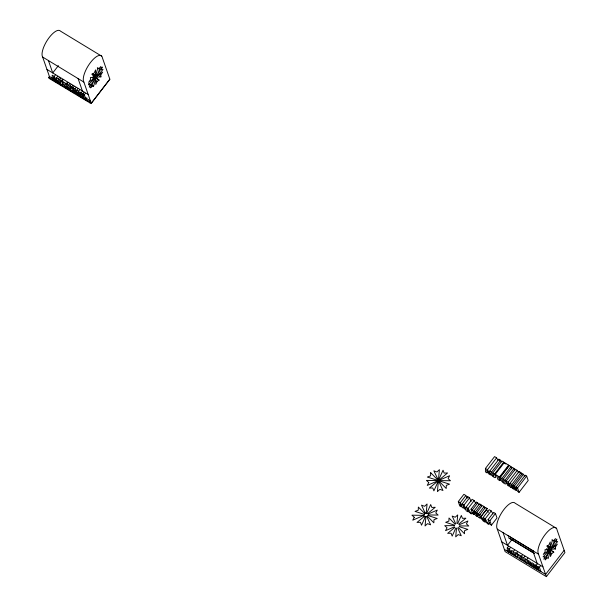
<?xml version="1.0" encoding="UTF-8"?>
<svg xmlns="http://www.w3.org/2000/svg" width="607" height="607" viewBox="0 0 607 607"><rect width="100%" height="100%" fill="white"/><g stroke="black" fill="none" stroke-linecap="round" stroke-linejoin="round"><path stroke-width="0.91" d="M475.934 503.651L474.173 500.57L472.094 499.311L466.039 507.171L466.032 510.684L467.754 511.731L467.709 510.965L471.199 513.826L472.299 512.391M493.005 514.023L491.245 510.942L489.166 509.683L483.142 517.505L483.142 521.011L484.856 522.058L484.811 521.292L488.301 524.152L489.401 522.733M485.433 468.452L485.433 471.912L487.125 472.944L487.08 472.185L488.271 472.906L488.87 473.999L490.524 475L487.482 469.689L485.433 468.452L494.568 456.601L496.609 457.837L497.915 460.114M507.293 547.772L507.285 551.232L508.977 552.256L508.939 551.505L510.13 552.226L510.722 553.318L512.376 554.32L509.334 549.009L507.293 547.772L508.431 546.285M77.764 88.789L76.748 90.102L76.672 92.074L74.896 88.979L72.969 87.81L73.986 86.49M471.017 501.587L469.606 497.801L467.724 496.655L462.147 503.893L462.071 505.889L460.265 502.748L458.315 501.564L463.892 494.326L465.842 495.517L467.2 497.869M467.671 497.99L467.724 496.655M521.785 474.864L520.95 472.618L519.099 471.495L509.963 483.347L509.895 485.319L508.112 482.224L506.185 481.055L515.32 469.203L517.247 470.372L518.583 472.694M519.053 472.807L519.099 471.495M425.909 516.936L425.059 525.95L427.548 523.651L430.613 524.827L426.918 516.724M426.235 512.862L427.07 504.007L424.581 506.314L421.516 505.138L425.15 513.105C419.649 521.231 435.158 513.772 425.166 513.097M438.368 480.6L439.422 469.674L436.934 471.98L433.868 470.804L438.535 480.577M97.31 67.946L98.759 68.826L100.853 66.489L97.181 74.858L102.196 66.998L101.46 69.722L103.046 69.441L97.241 76.065L94.351 74.304M546.414 548.872L548.842 550.344L548.781 550.845L543.075 556.885L544.669 556.596L543.933 559.328L549.289 551.467L546.861 549.988M551.793 539.919L553.409 540.905L555.496 538.568L551.831 546.937L556.847 539.077L556.111 541.801L557.696 541.52L551.892 548.144L549.464 546.672M57.551 76.512L56.534 77.825L58.31 78.902C58.151 81.991 62.885 86.255 59.562 79.669L60.579 78.349M92.074 85.617L93.524 86.498L95.701 78.713L92.81 76.952M547.112 548.827L550.352 550.792L548.167 558.577L547.302 557.575L545.207 559.912L549.289 551.467M88.569 83.637L90.018 84.517L89.282 87.249L94.639 79.388L90.557 87.833L92.651 85.496L93.524 86.498M92.75 77.385L94.191 78.265L94.131 78.773L88.432 84.805L90.018 84.517M438.33 480.645L443.049 470.22L444.149 473.096L447.571 472.959L429.369 488.104L432.791 487.967L433.884 490.851L438.603 480.425M426.903 512.945L430.704 504.554L431.797 507.429L435.219 507.293L427.791 513.469M425.302 516.853L421.531 525.184L420.439 522.301L417.017 522.437L424.376 516.322M94.26 76.474L99.123 80.094L97.158 81.414L95.785 84.426L95.701 78.713M548.652 548.402L553.774 552.173L551.809 553.493L550.435 556.505L550.352 550.792M92.772 73.788L95.671 75.541L95.587 69.896L94.214 72.916L92.249 74.229C97.135 77.127 94.389 77.666 90.382 77.559L90.534 79.487L88.622 82.347L94.191 78.265M97.241 76.065L102.689 72.066L100.785 74.927L100.937 76.854L96.801 77.165L96.43 77.795M551.892 548.144L557.34 544.145L555.435 547.006L555.58 548.933L551.452 549.244L551.08 549.874M476.7 512.672L478.255 517.126L480.076 518.234C478.331 513.545 481.45 520.29 483.309 520.191L480.858 516.785L487.224 508.499L485.448 507.422L479.158 515.593L478.521 513.772L476.7 512.672L482.246 505.479L484.067 506.579L484.697 508.4L485.448 507.422M480.858 516.785L487.224 508.499M479.158 515.593L479.902 514.615L481.685 515.692M90.83 102.044L90.102 102.985L48.985 78.303L48.681 77.408L49.41 76.467L42.649 57.05A15.903 5.835 -58.7 0 1 48.014 39.167A15.903 5.835 -58.7 0 1 60.48 31.132L101.718 56.178M58.371 65.639L52.741 72.946L48.431 60.563M54.266 76.444L52.217 75.207L52.217 78.667L53.909 79.692L53.864 78.94L57.308 81.755L54.266 76.444L55.275 75.131M58.31 78.902L59.327 77.59M56.534 77.825C55.427 81.133 65.89 89.07 61.345 80.746L62.362 79.434M59.918 82.81L60.935 81.497M67.582 86.065L66.565 87.378L64.759 86.285L63.485 82.613L61.99 81.141L63.007 79.821M67.536 83.144L66.52 84.456L66.269 83.736L67.278 82.423M70.951 84.646L69.934 85.966L71.717 87.044C76.262 95.375 65.799 87.438 66.907 84.123L67.923 82.81M69.934 85.966C73.257 92.552 68.523 88.288 68.682 85.2L69.699 83.887M71.717 87.044L72.734 85.731M70.291 89.115L71.307 87.795M74.896 88.979L75.905 87.658M81.285 94.389L80.268 95.709L78.599 91.232L79.616 89.912M83.857 92.484L82.84 93.804L83.576 95.914L81.179 92.795L82.195 91.475M86.869 97.78L85.853 99.093L84.32 94.7L85.337 93.387M81.179 92.795L79.912 92.029L81.444 96.414L82.977 97.348L83.994 96.035M90.102 102.985L89.669 101.741L90.397 100.792L85.572 97.932M109.852 79.206L91.27 103.311L83.887 82.097A15.903 5.835 -58.7 0 1 90.534 62.453A15.903 5.835 -58.7 0 1 102.462 57.984L109.852 79.206L91.262 103.289L89.646 102.302M460.265 502.748L465.842 495.517M487.482 469.689L496.609 457.837M504.227 463.657L503.696 462.139L501.913 461.062L492.778 472.914L494.561 473.999C499.106 482.322 488.643 474.386 489.75 471.078L498.886 459.218L500.661 460.296L501.215 461.889M458.315 501.564L459.727 505.935L461.039 506.731L460.121 503.818L462.177 507.422L463.323 508.12L463.247 505.737L464.431 508.795L465.721 509.577L464.029 505.032L469.606 497.801M492.778 472.914C496.101 479.5 491.367 475.235 491.526 472.155L500.661 460.296M471.199 513.826L468.111 508.431L474.173 500.57M494.561 473.999L503.696 462.139M499.781 480.63L497.975 479.53L496.701 475.858L495.206 474.386L504.341 462.534L508.62 465.129L508.871 465.85L499.736 477.701L498.499 476.958L499.781 480.63L500.919 479.143M475.228 513.15L474.12 514.584L472.565 513.643L471.009 509.182L476.541 502.012L479.28 504.69M481.632 506.511L481.017 504.728L479.507 503.818L473.984 510.988L474.727 513.135L472.292 509.963L477.823 502.793M499.736 477.701L499.485 476.981L508.62 465.129M514.857 470.713L514.068 468.437L512.285 467.36L503.15 479.211L504.933 480.296C509.478 488.62 499.015 480.683 500.122 477.375L509.258 465.516L511.033 466.593L511.86 468.983M478.141 514.926L477.041 516.36L475.486 511.898L481.017 504.728M503.15 479.211C506.473 485.797 501.739 481.533 501.898 478.453L511.033 466.593M478.521 513.772L484.067 506.579M504.933 480.296L514.068 468.437M508.112 482.224L517.247 470.372M488.301 524.152L485.221 518.765L491.245 510.942M514.63 487.474L513.484 488.954L511.815 484.477L520.95 472.618M506.185 481.055L507.573 485.365L508.871 486.146L507.96 483.278L509.994 486.829L511.124 487.512L512.262 486.032M513.127 485.274L514.395 486.04L516.792 489.166L516.056 487.049L525.192 475.198L526.671 476.093L528.204 480.486L519.068 492.345L517.854 491.602L515.404 488.316L516.193 490.593L514.66 489.667L513.127 485.274L522.263 473.422L524.964 476.063M488.058 519.607L493.62 512.384L495.441 513.492L496.996 517.953L491.427 525.176L489.606 524.069L488.058 519.607L489.879 520.715L491.427 525.176M514.395 486.04L523.53 474.188M489.879 520.715L495.441 513.492M519.068 492.345L517.543 487.952L526.671 476.093M512.005 539.486L507.498 545.329L503.082 532.643M509.334 549.009L510.472 547.529M513.385 551.467L511.61 550.39C510.495 553.698 520.965 561.634 516.42 553.311L514.637 552.233C517.953 558.819 513.219 554.555 513.385 551.467L514.524 549.988M516.42 553.311L517.559 551.831M521.337 556.3L517.058 553.705L518.553 555.177L519.835 558.85L521.633 559.942L520.358 556.27L521.588 557.021L521.337 556.3L522.483 554.821M523.75 557.765L521.982 556.687C520.867 560.003 531.337 567.94 526.793 559.608L525.002 558.531C528.325 565.117 523.591 560.853 523.75 557.765L524.896 556.285M526.793 559.608L527.931 558.129M536.482 566.786L535.344 568.273L533.674 563.789L531.815 562.666L531.747 564.639L529.964 561.543L528.044 560.375L529.433 564.677L530.723 565.466L529.82 562.59L531.846 566.149L532.976 566.832L534.122 565.352M536.247 565.36L534.987 564.593L536.512 568.979L538.045 569.912L537.256 567.636L539.714 570.921L540.92 571.657L539.395 567.264L537.908 566.369L538.652 568.478L536.247 565.36L537.392 563.873M539.395 567.264L540.534 565.785M564.161 550.306L545.579 574.412L504.341 549.365M546.361 576.65L564.935 552.545L557.112 530.063A15.903 5.835 -58.7 0 0 545.177 534.532A15.903 5.835 -58.7 0 0 538.53 554.176L546.361 576.65L505.123 551.604L497.3 529.129A15.903 5.835 -58.7 0 1 502.657 511.246A15.903 5.835 -58.7 0 1 515.131 503.211L556.369 528.257M95.671 75.541L97.886 67.825L98.759 68.826M547.082 545.655L550.314 547.62L552.537 539.904L553.409 540.905M548.842 550.344L543.273 554.426L545.177 551.566L545.033 549.639C549.039 549.737 551.786 549.206 546.892 546.308L548.857 544.995L550.23 541.975L550.314 547.62M428.155 514.03L437.275 510.077L435.765 512.968L438.11 515.077L428.307 514.956M423.997 514.281L415.021 511.398L418.261 510.191L418.36 507.065L424.627 513.446M428.117 515.578L437.192 518.499L433.952 519.706L433.853 522.832L427.503 516.375M49.41 76.467L55.836 80.283M57.445 81.232L60.662 83.144M62.271 84.1L64.676 85.526M66.284 86.482L67.893 87.438M72.719 90.299L76.732 92.689M48.681 77.408L89.669 101.741M99.336 74.046L100.785 74.927M98.038 75.101L100.937 76.854M95.898 74.593L97.348 75.473M91.74 74.092L96.801 77.165M92.765 75.207L94.935 76.528M93.341 76.581L99.123 80.094M92.37 77.339L95.261 79.092M92.894 78.432L94.358 79.335M95.716 80.534L97.158 81.414M91.202 84.623L92.651 85.496M42.649 57.05L83.887 82.097M46.959 69.426L88.197 94.472M59.562 79.669L61.345 80.746M61.99 81.141L66.269 83.736M66.907 84.123L68.682 85.2M76.748 90.102L78.599 91.232M82.84 93.804L84.32 94.7M66.52 84.456L65.283 83.713L66.565 87.378M80.268 95.709L79.001 94.935L77.833 91.923L77.908 94.267L76.778 93.584L74.744 90.026L75.655 92.901L74.358 92.112L72.969 87.81M85.853 99.093L84.639 98.357L82.18 95.071L82.977 97.348M52.452 79.714L54.076 80.723M55.685 81.679L58.12 83.174M60.541 84.631L62.164 85.633M64.585 87.082L71.057 91.035M72.665 91.991L75.101 93.493M76.71 94.449L88.038 101.346M504.592 463.255L505.836 464.006M489.75 471.078L491.526 472.155M495.206 474.386L499.485 476.981M500.122 477.375L501.898 478.453M509.963 483.347L511.815 484.477M516.056 487.049L517.543 487.952M513.484 488.954L512.217 488.18L511.048 485.168L511.124 487.512M553.812 546.019L555.435 547.006M552.347 546.968L555.58 548.933M550.374 546.566L551.991 547.552M547.408 546.786L551.452 549.244M548.925 549.229L553.774 552.173M547.484 549.699L549.912 551.171M550.192 552.507L551.809 553.493M462.147 503.893L464.029 505.032M471.009 509.182L472.292 509.963M473.984 510.988L475.486 511.898M483.142 517.505L485.221 518.765M466.039 507.171L468.111 508.431M477.041 516.36L475.812 515.609L473.316 512.278L474.12 514.584M507.505 535.275L533.378 550.989M497.3 529.129L538.53 554.176M509.63 538.303L534.699 553.531M508.355 537.719L534.228 553.432M501.716 541.816L542.954 566.862M535.344 568.273L534.069 567.499L532.9 564.48L532.976 566.832M486.404 509.592L488.362 512.323M532.749 550.663L537.165 563.349M498.886 459.218L499.417 460.736M78.098 78.584L82.408 90.959M454.241 525.639L444.719 525.662L447.063 527.771L445.546 530.662L454.4 526.83L454.795 527.422L447.663 533.356L451.084 533.227L452.177 536.102L455.819 528.067L456.525 528.189L455.705 536.869L458.194 534.57L461.259 535.746L457.716 527.984L458.444 527.589L464.499 533.75L464.598 530.624L467.838 529.418L459.218 526.648L459.446 525.882L468.756 526.003L466.411 523.887L467.921 520.996L459.279 524.744L458.793 524.091L465.865 518.211L462.443 518.348L461.35 515.472L457.708 523.5L456.919 523.424L457.716 514.933L455.227 517.232L452.162 516.056L455.675 523.75L455.083 524.167L448.998 517.991L448.899 521.11L445.659 522.316L454.393 525.123L454.241 525.639M430.704 472.732L430.606 475.858L427.366 477.064L449.544 484.166L446.304 485.372L446.206 488.498L430.704 472.732M438.444 480.691L437.412 491.617L439.9 489.318L442.966 490.494L438.482 480.668M428.77 482.519L427.252 485.41L449.628 475.744L448.11 478.635L450.462 480.744L426.425 480.41L428.77 482.519M414.27 517.285L412.752 520.176L423.868 515.366L411.925 515.176L414.27 517.285M54.683 78.978L53.826 78.455L53.659 77.006L54.683 78.978M487.899 472.223L487.042 471.7L486.875 470.25L487.899 472.223M468.543 511.003L467.671 510.472L467.496 509L468.543 511.003M485.646 521.33L484.773 520.798L484.606 519.326L485.646 521.33M509.759 551.543L508.894 551.019L508.727 549.57L509.759 551.543"/></g></svg>
